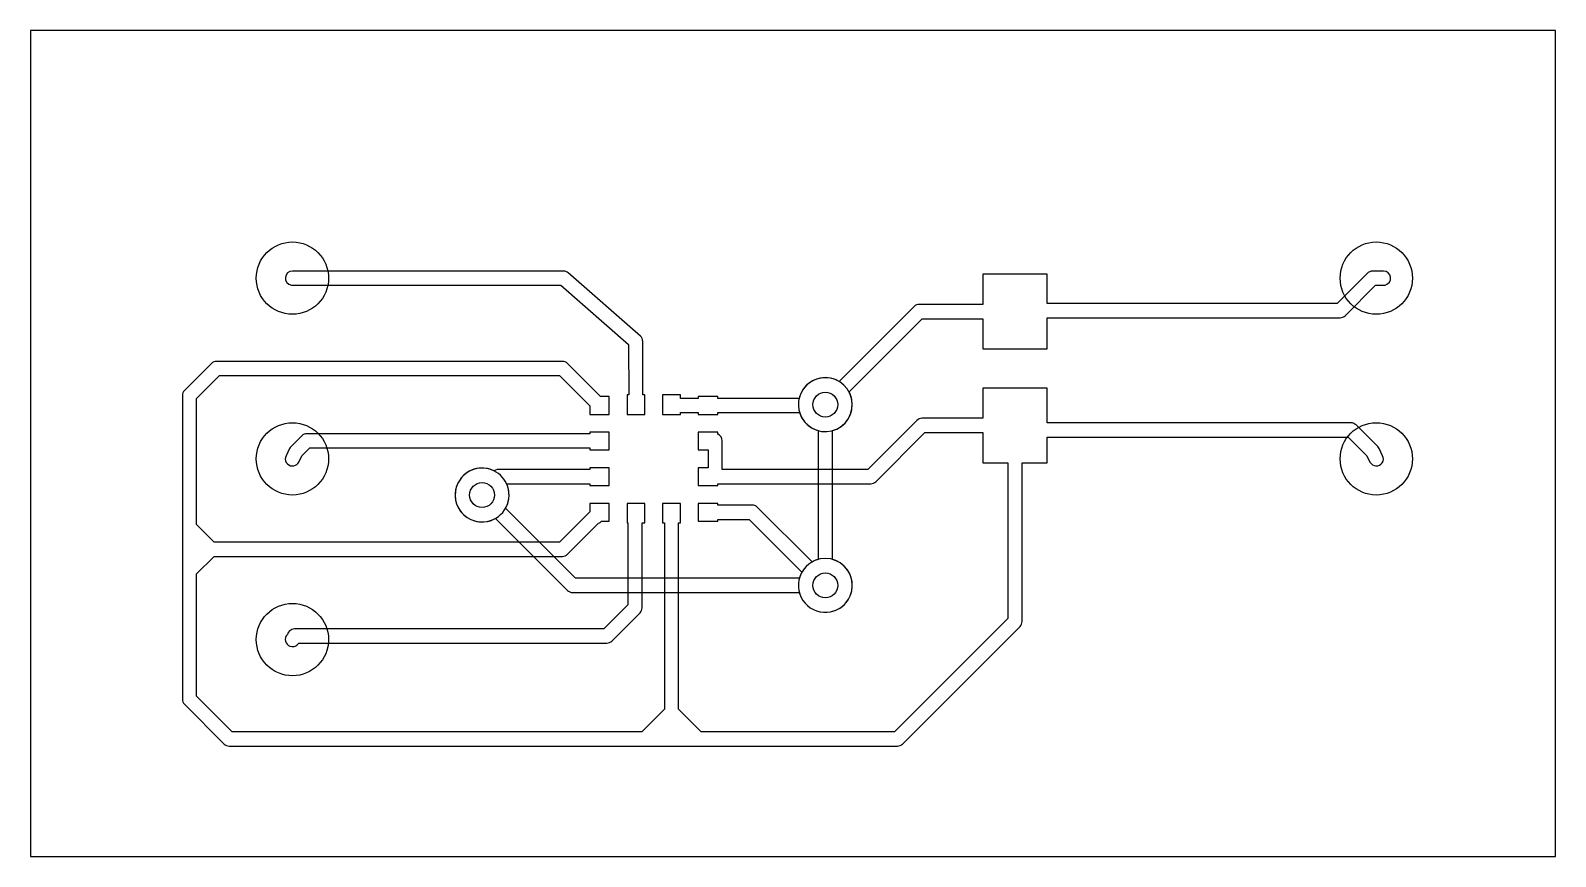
# Model space of a CAD drawing. Header units: millimetres. Extents: x 0 to 21.4, y 0 to 11.6.
import ezdxf

# ---------------------------------------------------------------- set-up
doc = ezdxf.new("R2010")
doc.units = ezdxf.units.MM

msp = doc.modelspace()

# ---------------------------------------------------------------- linework, layer by layer
at = {"layer": '16_copper'}
msp.add_lwpolyline([(11.25, 3.438, 0.791301), (11.276, 4.175), (11.276, 5.985, 0.965), (11.102, 6.722), (11.054, 6.709, 0.739411), (11.076, 5.985), (11.076, 4.175, 0.26485), (10.811, 3.91), (7.661, 3.91), (6.679, 4.893, 0.965003), (6.035, 5.291), (6.01, 5.248, 0.739411), (6.537, 4.751), (7.549, 3.739, 0.198912), (7.62, 3.71), (10.811, 3.71), (10.817, 3.688), (10.836, 3.642), (10.861, 3.599), (10.891, 3.56), (10.926, 3.525), (10.965, 3.495), (11.008, 3.47), (11.054, 3.451), (11.102, 3.438), (11.151, 3.432), (11.201, 3.432)], format="xyb", close=True, dxfattribs=at)
at = {"layer": '1_copper'}
for points in [[(8.638, 6.488), (8.612, 6.488), (8.609, 7.239, 0.215093), (8.575, 7.314), (7.559, 8.203, 0.181669), (7.493, 8.228), (3.683, 8.228, 0.932509), (3.669, 8.029), (3.683, 8.028), (7.455, 8.028), (8.409, 7.193), (8.412, 6.488), (8.388, 6.488), (8.388, 6.213), (8.638, 6.213)], [(19.049, 8.031, 0.882136), (19.025, 8.228), (18.872, 8.228, 0.048111), (18.847, 8.225), (18.841, 8.222, 0.116167), (18.801, 8.199), (18.374, 7.771), (14.293, 7.771), (14.293, 8.183), (13.393, 8.183), (13.393, 7.758), (12.496, 7.758, 0.198912), (12.425, 7.729), (11.371, 6.674, 0.507051), (10.808, 6.438), (9.663, 6.438), (9.663, 6.463), (9.388, 6.463), (9.388, 6.438), (9.138, 6.438), (9.138, 6.488), (8.888, 6.488), (8.888, 6.213), (9.138, 6.213), (9.138, 6.238), (9.388, 6.238), (9.388, 6.213), (9.663, 6.213), (9.663, 6.238), (10.814, 6.238, 0.949274), (11.548, 6.424), (11.535, 6.472, 0.041861), (11.509, 6.53), (12.537, 7.558), (13.393, 7.558), (13.393, 7.133), (14.293, 7.133), (14.293, 7.571), (18.415, 7.571, 0.198912), (18.486, 7.6), (18.914, 8.028), (19.025, 8.028)], [(14.293, 5.533), (14.293, 5.894), (18.526, 5.894), (18.79, 5.63), (18.834, 5.543, 1), (19.012, 5.633), (18.962, 5.734, 0.080612), (18.943, 5.76), (18.638, 6.065, 0.198912), (18.567, 6.094), (14.293, 6.094), (14.293, 6.583), (13.393, 6.583), (13.393, 6.158), (12.535, 6.158, 0.198912), (12.464, 6.129), (11.774, 5.438), (9.727, 5.438), (9.727, 5.842, 0.308567), (9.663, 5.935), (9.663, 5.963), (9.388, 5.963), (9.388, 5.713), (9.527, 5.713), (9.527, 5.463), (9.388, 5.463), (9.388, 5.213), (9.663, 5.213), (9.663, 5.238), (11.815, 5.238, 0.198912), (11.886, 5.267), (12.576, 5.958), (13.393, 5.958), (13.393, 5.533), (13.743, 5.533), (13.743, 3.343), (12.151, 1.751), (9.431, 1.751), (9.113, 2.069), (9.113, 4.688), (9.138, 4.688), (9.138, 4.963), (8.888, 4.963), (8.888, 4.688), (8.913, 4.688), (8.913, 2.069), (8.595, 1.751), (2.835, 1.751), (2.335, 2.251), (2.335, 3.972), (2.581, 4.218), (7.481, 4.218, 0.198912), (7.551, 4.247), (7.987, 4.683, 0.130722), (8.029, 4.713), (8.138, 4.713), (8.138, 4.963), (7.863, 4.963), (7.863, 4.842), (7.439, 4.418), (2.581, 4.418), (2.335, 4.664), (2.335, 6.436), (2.658, 6.758), (7.439, 6.758), (7.863, 6.334), (7.863, 6.213), (8.138, 6.213), (8.138, 6.463), (8.017, 6.463), (7.551, 6.929, 0.198912), (7.481, 6.958), (2.616, 6.958, 0.198912), (2.545, 6.929), (2.164, 6.548, 0.198912), (2.135, 6.477), (2.135, 2.21, 0.198912), (2.164, 2.139), (2.723, 1.58, 0.198912), (2.794, 1.551), (12.192, 1.551, 0.198912), (12.263, 1.58), (13.914, 3.231, 0.198912), (13.943, 3.302), (13.943, 5.533)], [(3.705, 5.49, 0.226281), (3.772, 5.543), (3.816, 5.63), (3.928, 5.742), (7.863, 5.742), (7.863, 5.713), (8.138, 5.713), (8.138, 5.963), (7.863, 5.963), (7.863, 5.942), (3.886, 5.942, 0.198912), (3.815, 5.913), (3.663, 5.76, 0.080612), (3.644, 5.734), (3.594, 5.633), (3.585, 5.609), (3.583, 5.584), (3.587, 5.56), (3.597, 5.537), (3.612, 5.517), (3.632, 5.502), (3.655, 5.492), (3.68, 5.488)], [(6.424, 4.708, 0.48463), (6.694, 5.238), (7.863, 5.238), (7.863, 5.213), (8.138, 5.213), (8.138, 5.463), (7.863, 5.463), (7.863, 5.438), (6.608, 5.438, 0.211671), (6.518, 5.42), (6.472, 5.439), (6.424, 5.452), (6.375, 5.458), (6.325, 5.458), (6.276, 5.452), (6.228, 5.439), (6.182, 5.42), (6.139, 5.395), (6.1, 5.365), (6.065, 5.33), (6.035, 5.291), (6.01, 5.248), (5.991, 5.202), (5.978, 5.154), (5.972, 5.105), (5.972, 5.055), (5.978, 5.006), (5.991, 4.958), (6.01, 4.912), (6.035, 4.869), (6.065, 4.83), (6.1, 4.795), (6.139, 4.765), (6.182, 4.74), (6.228, 4.721), (6.276, 4.708), (6.325, 4.702), (6.375, 4.702)], [(3.697, 2.949, 0.125733), (3.743, 2.968), (3.754, 2.977), (3.775, 2.999), (8.103, 2.999, 0.198912), (8.173, 3.028), (8.571, 3.425, 0.198912), (8.6, 3.496), (8.6, 4.688), (8.638, 4.688), (8.638, 4.963), (8.388, 4.963), (8.388, 4.688), (8.4, 4.688), (8.4, 3.538), (8.061, 3.199), (3.734, 3.199, 0.367407), (3.612, 3.119), (3.597, 3.099), (3.587, 3.076), (3.583, 3.051), (3.585, 3.027), (3.594, 3.003), (3.608, 2.982), (3.626, 2.966), (3.648, 2.954), (3.673, 2.949)], [(11.25, 3.438, 1), (11.102, 4.182), (11.054, 4.169, 0.047678), (10.989, 4.139), (10.219, 4.909, 0.198912), (10.148, 4.938), (9.663, 4.938), (9.663, 4.963), (9.388, 4.963), (9.388, 4.713), (9.663, 4.713), (9.663, 4.738), (10.107, 4.738), (10.847, 3.997), (10.836, 3.978), (10.817, 3.932), (10.804, 3.884), (10.798, 3.835), (10.798, 3.785), (10.804, 3.736), (10.817, 3.688), (10.836, 3.642), (10.861, 3.599), (10.891, 3.56), (10.926, 3.525), (10.965, 3.495), (11.008, 3.47), (11.054, 3.451), (11.102, 3.438), (11.151, 3.432), (11.201, 3.432)]]:
    msp.add_lwpolyline(points, format="xyb", close=True, dxfattribs=at)
at = {"layer": 'drills_PTH'}
for centre in [(3.683, 8.128), (18.923, 8.128), (3.683, 5.588), (18.923, 5.588), (3.683, 3.048)]:
    msp.add_circle(centre, 0.508, dxfattribs=at)
at = {"layer": 'drills_via_1_16'}
for centre in [(11.176, 6.35), (6.35, 5.08), (11.176, 3.81)]:
    msp.add_circle(centre, 0.175, dxfattribs=at)
at = {"layer": 'outline'}
msp.add_lwpolyline([(0, 0), (21.443, 0), (21.443, 11.608), (0, 11.608), (0, 0)], close=True, dxfattribs=at)

doc.saveas('drawing.dxf')
